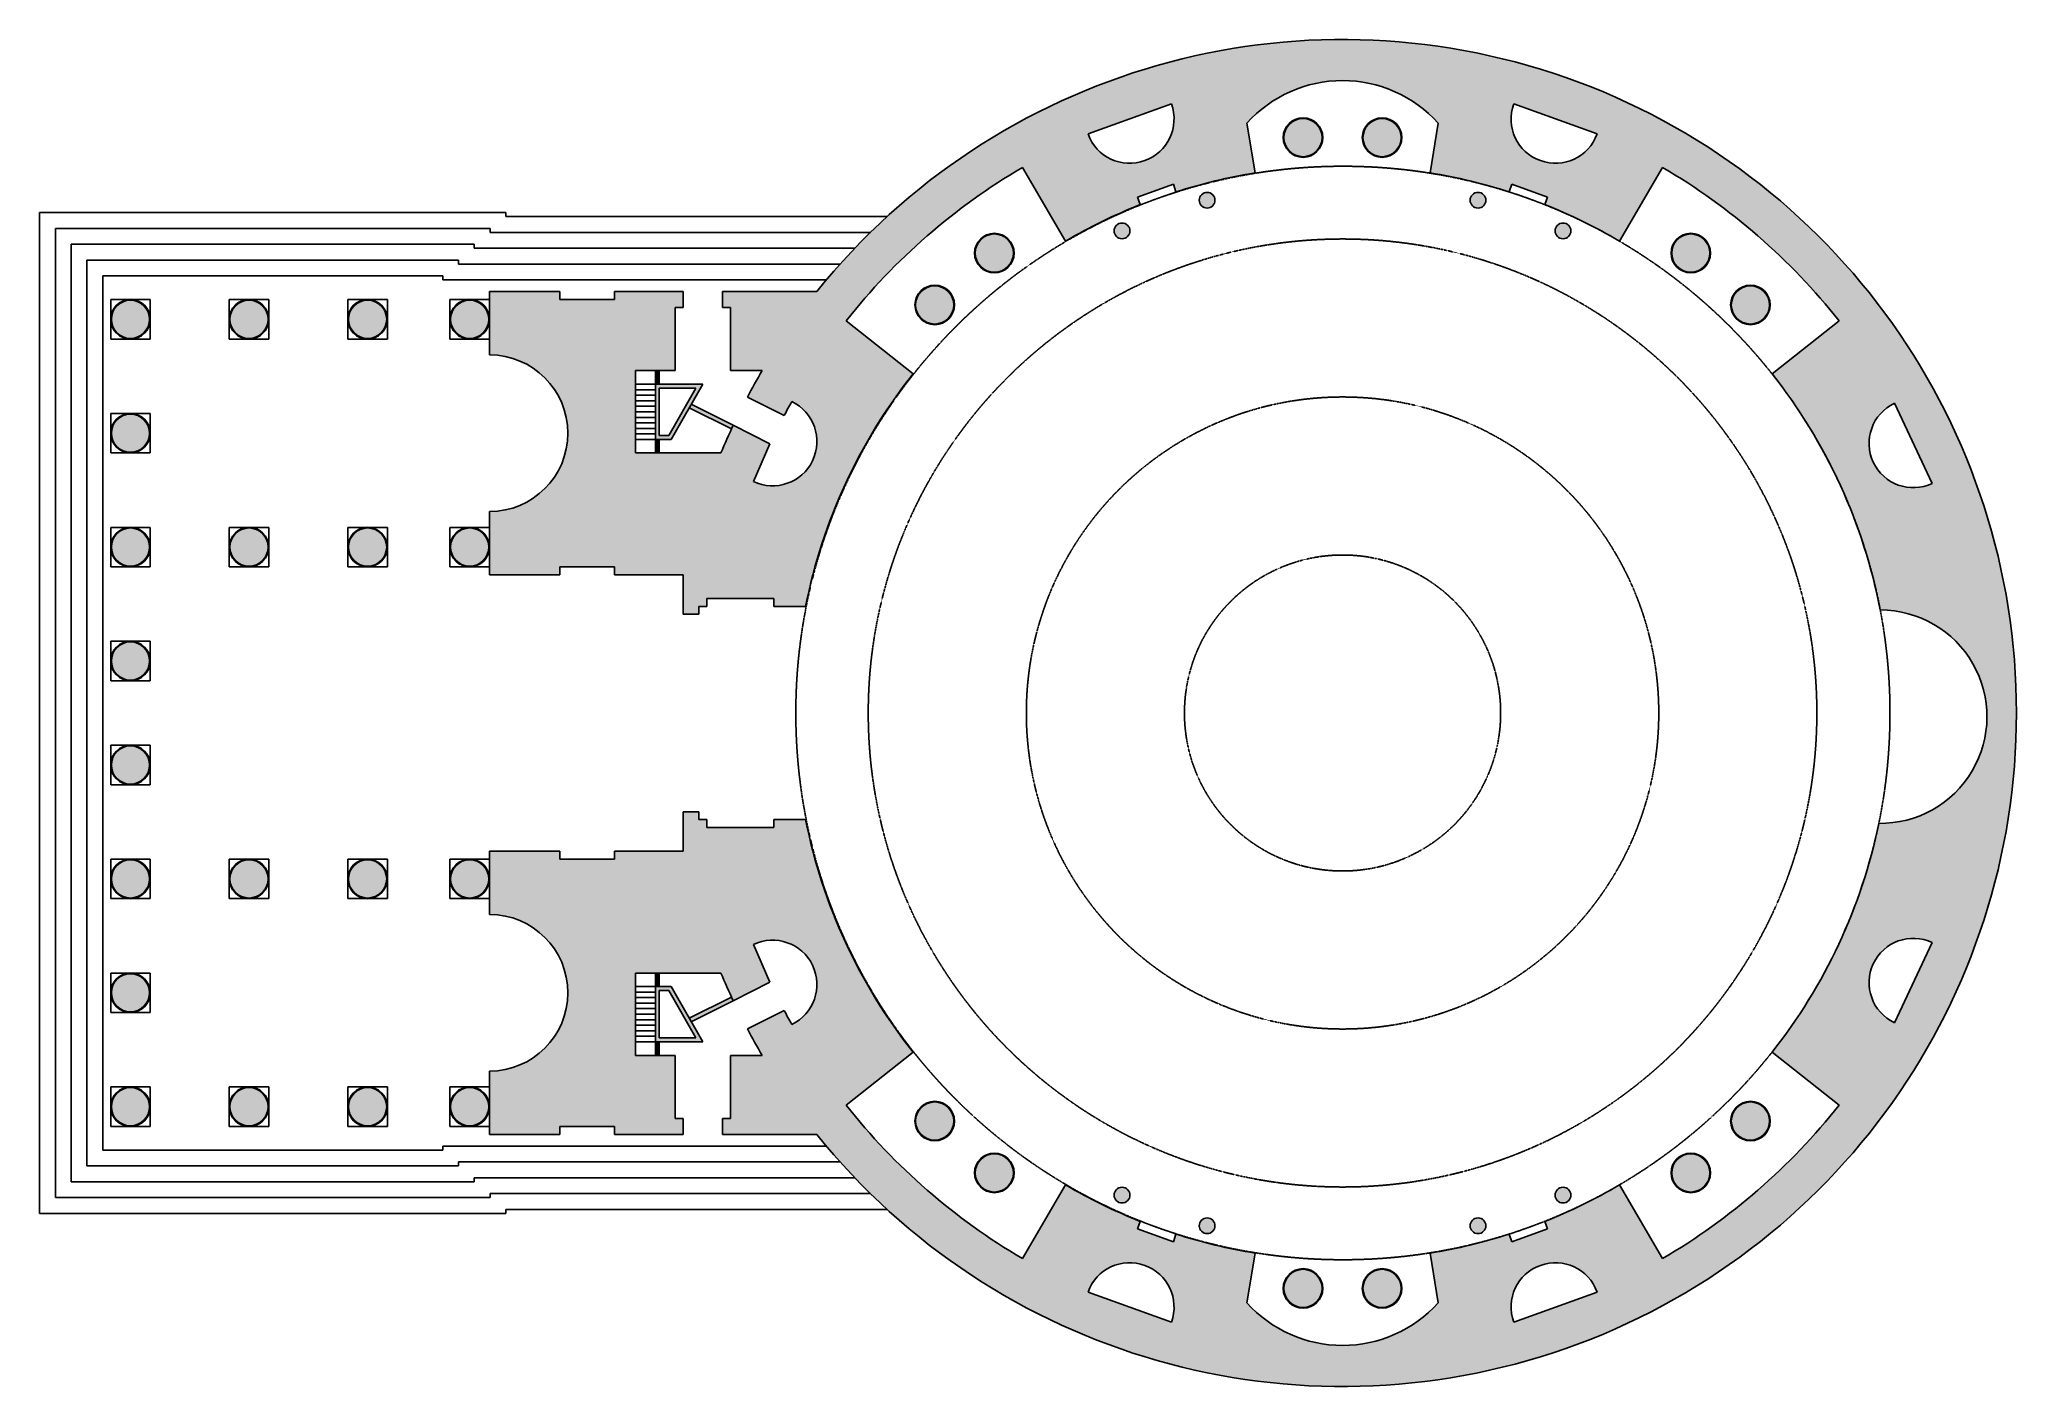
# Model space of a CAD drawing. Header units: metres. Extents: x 0 to 69102, y -6056 to 41056.
import ezdxf

# ---------------------------------------------------------------- set-up
doc = ezdxf.new("R2010")
doc.units = ezdxf.units.M
doc.linetypes.add('Dashed', pattern=[0.75, 0.5, -0.25])
for name, color, linetype in [('ceco.net 176 - a wall abov', 252, 'Continuous'), ('ceco.net 176 - a wall blow', 150, 'Continuous'), ('ceco.net 176 - a wall patt', 152, 'Continuous'), ('ceco.net 176 - viewport', 255, 'Dashed')]:
    doc.layers.add(name, color=color, linetype=linetype)

msp = doc.modelspace()

# ---------------------------------------------------------------- hatches: boundary and pattern name
at = {"layer": 'ceco.net 176 - a wall abov'}
h = msp.add_hatch(color=256, dxfattribs=at)
h.paths.add_polyline_path([(42488, 36389), (42205, 38135, -0.444348), (48887, 38135), (48605, 36389, -0.037213), (51371, 35727), (51460, 35994), (52715, 35547), (52619, 35280, -0.037951), (55225, 34006), (56734, 36581, -0.093191), (62900, 31214), (60559, 29364, -0.120407), (64339, 21103, -1.006902), (64287, 13638, -0.11692), (60559, 5636), (62900, 3786, -0.093191), (56734, -1581), (55225, 994, -0.037951), (52619, -280), (52715, -547), (51460, -994), (51371, -727, -0.037213), (48605, -1389), (48887, -3135, -0.444348), (42205, -3135), (42488, -1389, -0.037213), (39721, -727), (39632, -994), (38377, -547), (38473, -280, -0.037951), (35867, 994), (34358, -1581, -0.093191), (28192, 3786), (30533, 5636, -0.118695), (26778, 13770), (25663, 13770), (25663, 13493), (23321, 13493), (23321, 13770), (23044, 13770), (23044, 14046), (22492, 14046), (22492, 12664), (20095, 12664), (20095, 12388), (18184, 12388), (18184, 12664), (15727, 12664), (15727, 10454, -1), (15727, 4974), (15727, 2763), (18184, 2763), (18184, 3039), (20095, 3039), (20095, 2763), (22492, 2763), (22492, 3316), (22215, 3316), (22215, 5526), (20834, 5526), (20834, 8405), (23817, 8405, 0.011235), (24247, 7438), (25532, 8082), (24955, 9403, -1), (26293, 6610, -0.006243), (26027, 7094), (24743, 6450, 0.011235), (25260, 5526), (24150, 5526), (24150, 3316), (23873, 3316), (23873, 2763), (27169, 2763, 2.845435), (27169, 32237), (23873, 32237), (23873, 31684), (24150, 31684), (24150, 29474), (25260, 29474, 0.011235), (24743, 28550), (26027, 27906, -0.006243), (26293, 28390, -1), (24955, 25597), (25532, 26918), (24247, 27562, 0.011235), (23817, 26595), (20834, 26595), (20834, 29474), (22215, 29474), (22215, 31684), (22492, 31684), (22492, 32237), (20095, 32237), (20095, 31961), (18184, 31961), (18184, 32237), (15727, 32237), (15727, 30026, -1), (15727, 24546), (15727, 22336), (18184, 22336), (18184, 22612), (20095, 22612), (20095, 22336), (22492, 22336), (22492, 20954), (23044, 20954), (23044, 21230), (23321, 21230), (23321, 21507), (25663, 21507), (25663, 21230), (26778, 21230, -0.118695), (30533, 29364), (28192, 31214, -0.093191), (34358, 36581), (35867, 34006, -0.037951), (38473, 35280), (38377, 35547), (39632, 35994), (39721, 35727, -0.037213)])
h.paths.add_polyline_path([(36650, 37752), (39564, 38802, -1)], flags=16)
h.paths.add_polyline_path([(51528, 38802), (54442, 37752, -1)], flags=16)
h.paths.add_polyline_path([(64839, 28333), (66156, 25530, -1)], flags=16)
h.paths.add_polyline_path([(66156, 9470), (64839, 6667, -1)], flags=16)
h.paths.add_polyline_path([(39564, -3802), (36650, -2752, -1)], flags=16)
h.paths.add_polyline_path([(54442, -2752), (51528, -3802, -1)], flags=16)
h = msp.add_hatch(color=256, dxfattribs=at)
h.paths.add_polyline_path([(31958, 31772, 1), (30622, 31772, 1)])
h.paths.add_polyline_path([(34042, 33586, 1), (32706, 33586, 1)])
h.paths.add_polyline_path([(44832, 37625, 1), (43497, 37625, 1)])
h.paths.add_polyline_path([(47595, 37625, 1), (46260, 37625, 1)])
h.paths.add_polyline_path([(58386, 33586, 1), (57050, 33586, 1)])
h.paths.add_polyline_path([(60470, 31772, 1), (59134, 31772, 1)])
h = msp.add_hatch(color=256, dxfattribs=at)
h.paths.add_polyline_path([(38115, 34362, 1), (37563, 34362, 1)])
h.paths.add_polyline_path([(41088, 35434, 1), (40535, 35434, 1)])
h = msp.add_hatch(color=256, dxfattribs=at)
h.paths.add_polyline_path([(53529, 34362, 1), (52977, 34362, 1)])
h.paths.add_polyline_path([(50557, 35434, 1), (50004, 35434, 1)])
h = msp.add_hatch(color=256, dxfattribs=at)
h.paths.add_polyline_path([(14368, 23303, 1), (15704, 23303, 1)])
h.paths.add_polyline_path([(14368, 31270, 1), (15704, 31270, 1)])
h.paths.add_polyline_path([(12135, 31270, 1), (10799, 31270, 1)])
h.paths.add_polyline_path([(12135, 23303, 1), (10799, 23303, 1)])
h.paths.add_polyline_path([(7990, 23303, 1), (6655, 23303, 1)])
h.paths.add_polyline_path([(7990, 31270, 1), (6655, 31270, 1)])
h.paths.add_polyline_path([(3845, 27286, 1), (2510, 27286, 1)])
h.paths.add_polyline_path([(3845, 31270, 1), (2510, 31270, 1)])
h.paths.add_polyline_path([(3845, 23303, 1), (2510, 23303, 1)])
for points in [[(21663, 29474), (21525, 29474), (21525, 29002), (21663, 29002)], [(22780, 28298), (22712, 28178), (24189, 27437, -0.001467), (24247, 27562)], [(21663, 27067), (21525, 27067), (21525, 26595), (21663, 26595)], [(21663, 8405), (21525, 8405), (21525, 7933), (21663, 7933)], [(24247, 7438, -0.001467), (24189, 7563), (22712, 6822), (22780, 6702)], [(21663, 5998), (21525, 5998), (21525, 5526), (21663, 5526)]]:
    msp.add_hatch(color=256, dxfattribs=at).paths.add_polyline_path(points)
h = msp.add_hatch(color=256, dxfattribs=at)
h.paths.add_polyline_path([(23183, 29002), (21525, 29002), (21525, 27067), (22077, 27067)])
h.paths.add_polyline_path([(21663, 28863), (21663, 27206), (21997, 27206), (22945, 28863)], flags=16)
h = msp.add_hatch(color=256, dxfattribs=at)
h.paths.add_polyline_path([(2510, 19319, 1), (3845, 19319, 1)])
h.paths.add_polyline_path([(3845, 15681, 1), (2510, 15681, 1)])
h = msp.add_hatch(color=256, dxfattribs=at)
h.paths.add_polyline_path([(3845, 11697, 1), (2510, 11697, 1)])
h.paths.add_polyline_path([(6655, 11697, 1), (7990, 11697, 1)])
h.paths.add_polyline_path([(10799, 11697, 1), (12135, 11697, 1)])
h.paths.add_polyline_path([(15704, 11697, 1), (14368, 11697, 1)])
h.paths.add_polyline_path([(15704, 3730, 1), (14368, 3730, 1)])
h.paths.add_polyline_path([(12135, 3730, 1), (10799, 3730, 1)])
h.paths.add_polyline_path([(6655, 3730, 1), (7990, 3730, 1)])
h.paths.add_polyline_path([(3845, 7714, 1), (2510, 7714, 1)])
h.paths.add_polyline_path([(3845, 3730, 1), (2510, 3730, 1)])
h = msp.add_hatch(color=256, dxfattribs=at)
h.paths.add_polyline_path([(22077, 7933), (21525, 7933), (21525, 5998), (23183, 5998)])
h.paths.add_polyline_path([(21997, 7794), (21663, 7794), (21663, 6137), (22945, 6137)], flags=16)
h = msp.add_hatch(color=256, dxfattribs=at)
h.paths.add_polyline_path([(60470, 3228, 1), (59134, 3228, 1)])
h.paths.add_polyline_path([(58386, 1414, 1), (57050, 1414, 1)])
h.paths.add_polyline_path([(47595, -2625, 1), (46260, -2625, 1)])
h.paths.add_polyline_path([(44832, -2625, 1), (43497, -2625, 1)])
h.paths.add_polyline_path([(34042, 1414, 1), (32706, 1414, 1)])
h.paths.add_polyline_path([(30622, 3228, 1), (31958, 3228, 1)])
h = msp.add_hatch(color=256, dxfattribs=at)
h.paths.add_polyline_path([(38115, 638, 1), (37563, 638, 1)])
h.paths.add_polyline_path([(41088, -434, 1), (40535, -434, 1)])
h = msp.add_hatch(color=256, dxfattribs=at)
h.paths.add_polyline_path([(53529, 638, 1), (52977, 638, 1)])
h.paths.add_polyline_path([(50557, -434, 1), (50004, -434, 1)])

# ---------------------------------------------------------------- linework, layer by layer
for p, q in [((36650, 37752), (39564, 38802)), ((54442, 37752), (51528, 38802)), ((42488, 36389), (42205, 38135)), ((48605, 36389), (48887, 38135)), ((35867, 34006), (34358, 36581)), ((38377, 35547), (39632, 35994)), ((39632, 35994), (39721, 35727)), ((51460, 35994), (51371, 35727)), ((52715, 35547), (51460, 35994)), ((55225, 34006), (56734, 36581)), ((38473, 35280), (38377, 35547)), ((52619, 35280), (52715, 35547)), ((15727, 32237), (18184, 32237)), ((15727, 32237), (15727, 30026)), ((18184, 32237), (18184, 31961)), ((20095, 31961), (18184, 31961)), ((22492, 32237), (20095, 32237)), ((20095, 32237), (20095, 31961)), ((22492, 32237), (22492, 31684)), ((23873, 32237), (23873, 31684)), ((23873, 32237), (27169, 32237)), ((22492, 31684), (22215, 31684)), ((22215, 31684), (22215, 29474)), ((23873, 31684), (24150, 31684)), ((24150, 31684), (24150, 29474)), ((30533, 29364), (28192, 31214)), ((60559, 29364), (62900, 31214)), ((20834, 29474), (20834, 26595)), ((20834, 29474), (22215, 29474)), ((21525, 29474), (21525, 26595)), ((21663, 29474), (21663, 29002)), ((24150, 29474), (25260, 29474)), ((21525, 29002), (23183, 29002)), ((21663, 28863), (22945, 28863)), ((21663, 28863), (21663, 27206)), ((21997, 27206), (22945, 28863)), ((22077, 27067), (23183, 29002)), ((24743, 28550), (26027, 27906)), ((66156, 25530), (64839, 28333)), ((24189, 27437), (22712, 28178)), ((24247, 27562), (22780, 28298)), ((21525, 27067), (22077, 27067)), ((21663, 27206), (21997, 27206)), ((21663, 26595), (21663, 27067)), ((24247, 27562), (25532, 26918)), ((20834, 26595), (23817, 26595)), ((25532, 26918), (24955, 25597)), ((15727, 24546), (15727, 22336)), ((15727, 22336), (18184, 22336)), ((18184, 22336), (18184, 22612)), ((20095, 22612), (18184, 22612)), ((20095, 22336), (20095, 22612)), ((22492, 22336), (20095, 22336)), ((22492, 22336), (22492, 20954)), ((23321, 21230), (23321, 21507)), ((25663, 21507), (23321, 21507)), ((25663, 21230), (25663, 21507)), ((22492, 20954), (23044, 20954)), ((23044, 20954), (23044, 21230)), ((23044, 21230), (23321, 21230)), ((26778, 21230), (25663, 21230)), ((22492, 14046), (23044, 14046)), ((22492, 12664), (22492, 14046)), ((23044, 14046), (23044, 13770)), ((23044, 13770), (23321, 13770)), ((23321, 13770), (23321, 13493)), ((25663, 13493), (23321, 13493)), ((26778, 13770), (25663, 13770)), ((25663, 13770), (25663, 13493)), ((15727, 12664), (18184, 12664)), ((15727, 10454), (15727, 12664)), ((18184, 12664), (18184, 12388)), ((22492, 12664), (20095, 12664)), ((20095, 12664), (20095, 12388)), ((20095, 12388), (18184, 12388)), ((25532, 8082), (24955, 9403)), ((66156, 9470), (64839, 6667)), ((20834, 5526), (20834, 8405)), ((20834, 8405), (23817, 8405)), ((21525, 5526), (21525, 8405)), ((21663, 8405), (21663, 7933)), ((21525, 7933), (22077, 7933)), ((21663, 6137), (21663, 7794)), ((21663, 7794), (21997, 7794)), ((21997, 7794), (22945, 6137)), ((22077, 7933), (23183, 5998)), ((24247, 7438), (25532, 8082)), ((24189, 7563), (22712, 6822)), ((24247, 7438), (22780, 6702)), ((24743, 6450), (26027, 7094)), ((21525, 5998), (23183, 5998)), ((21663, 6137), (22945, 6137)), ((21663, 5526), (21663, 5998)), ((30533, 5636), (28192, 3786)), ((60559, 5636), (62900, 3786)), ((15727, 2763), (15727, 4974)), ((20834, 5526), (22215, 5526)), ((22215, 3316), (22215, 5526)), ((24150, 5526), (25260, 5526)), ((24150, 3316), (24150, 5526)), ((20095, 3039), (18184, 3039)), ((18184, 2763), (18184, 3039)), ((20095, 2763), (20095, 3039)), ((22492, 3316), (22215, 3316)), ((22492, 2763), (22492, 3316)), ((23873, 2763), (23873, 3316)), ((23873, 3316), (24150, 3316)), ((15727, 2763), (18184, 2763)), ((22492, 2763), (20095, 2763)), ((23873, 2763), (27169, 2763)), ((35867, 994), (34358, -1581)), ((55225, 994), (56734, -1581)), ((38473, -280), (38377, -547)), ((38377, -547), (39632, -994)), ((52715, -547), (51460, -994)), ((52619, -280), (52715, -547)), ((39632, -994), (39721, -727)), ((51460, -994), (51371, -727)), ((42488, -1389), (42205, -3135)), ((48605, -1389), (48887, -3135)), ((36650, -2752), (39564, -3802)), ((54442, -2752), (51528, -3802))]:
    msp.add_line(p, q, dxfattribs=at)
for centre, radius in [((40811, 35434), 276), ((50281, 35434), 276), ((37839, 34362), 276), ((53253, 34362), 276), ((3178, 31270), 691), ((3178, 31270), 668), ((7322, 31270), 691), ((7322, 31270), 668), ((11467, 31270), 691), ((11467, 31270), 668), ((15036, 31270), 691), ((15036, 31270), 668), ((3178, 27286), 691), ((3178, 27286), 668), ((3178, 23303), 691), ((3178, 23303), 668), ((7322, 23303), 691), ((7322, 23303), 668), ((11467, 23303), 691), ((11467, 23303), 668), ((15036, 23303), 691), ((15036, 23303), 668), ((3178, 19319), 691), ((3178, 19319), 668), ((3178, 15681), 691), ((3178, 15681), 668), ((3178, 11697), 691), ((3178, 11697), 668), ((7322, 11697), 691), ((7322, 11697), 668), ((11467, 11697), 691), ((11467, 11697), 668), ((15036, 11697), 691), ((15036, 11697), 668), ((3178, 7714), 691), ((3178, 7714), 691), ((3178, 7714), 668), ((3178, 7714), 668), ((3178, 3730), 691), ((3178, 3730), 668), ((7322, 3730), 691), ((7322, 3730), 668), ((11467, 3730), 691), ((11467, 3730), 668), ((15036, 3730), 691), ((15036, 3730), 668), ((37839, 638), 276), ((53253, 638), 276), ((40811, -434), 276), ((50281, -434), 276)]:
    msp.add_circle(centre, radius, dxfattribs=at)
for centre, radius, start, end in [((45546, 17500), 23556, 218.72704, 141.27296), ((45546, 35117), 4502, 42.08425, 137.91575), ((38107, 38277), 1549, 199.8277, 19.8277), ((52985, 38277), 1549, 160.1723, 340.1723), ((45546, 17500), 22119, 120.38578, 141.68219), ((45546, 17500), 19135, 99.19744, 107.72205), ((45546, 17500), 19135, 72.27795, 80.80256), ((45546, 17500), 22119, 38.31781, 59.61422), ((45546, 17500), 19135, 111.69227, 120.38578), ((45546, 17500), 19135, 59.61422, 68.30773), ((15727, 27286), 2740, 270, 90), ((45546, 17500), 23556, 149.44875, 152.02345), ((45546, 17500), 19135, 141.68219, 168.75844), ((45546, 17500), 19135, 10.85476, 38.31781), ((25624, 26994), 1549, 244.39203, 64.39203), ((45546, 17500), 22119, 150.50537, 151.93612), ((65498, 26931), 1549, 115.1723, 295.1723), ((45546, 17500), 23556, 154.71206, 157.28676), ((64339, 17371), 3733, 269.21187, 90), ((45546, 17500), 19135, 191.24156, 218.31781), ((45546, 17500), 19135, 321.68219, 348.35711), ((15727, 7714), 2740, 270, 90), ((25624, 8006), 1549, 295.60797, 115.60797), ((65498, 8069), 1549, 64.8277, 244.8277), ((45546, 17500), 23556, 202.71324, 205.28794), ((45546, 17500), 22119, 208.06388, 209.49463), ((45546, 17500), 23556, 207.97655, 210.55125), ((45546, 17500), 22119, 218.31781, 239.61422), ((45546, 17500), 22119, 300.38578, 321.68219), ((45546, 17500), 19135, 239.61422, 248.30773), ((45546, 17500), 19135, 291.69227, 300.38578), ((45546, 17500), 19135, 252.27795, 260.80256), ((45546, 17500), 19135, 279.19744, 287.72205), ((38107, -3277), 1549, 340.1723, 160.1723), ((52985, -3277), 1549, 19.8277, 199.8277), ((45546, -117), 4502, 222.08425, 317.91575)]:
    msp.add_arc(centre, radius, start, end, dxfattribs=at)
at = {"layer": 'ceco.net 176 - a wall blow'}
for p, q in [((2487, 30579), (2487, 31961)), ((3868, 31961), (2487, 31961)), ((3868, 30579), (3868, 31961)), ((8013, 31961), (6632, 31961)), ((6632, 30579), (6632, 31961)), ((8013, 30579), (8013, 31961)), ((12158, 31961), (10776, 31961)), ((10776, 30579), (10776, 31961)), ((12158, 30579), (12158, 31961)), ((15727, 31961), (14345, 31961)), ((14345, 30579), (14345, 31961)), ((15727, 30579), (15727, 31961)), ((2487, 30579), (3868, 30579)), ((6632, 30579), (8013, 30579)), ((10776, 30579), (12158, 30579)), ((14345, 30579), (15727, 30579)), ((2487, 27977), (2487, 26595)), ((3868, 27977), (2487, 27977)), ((3868, 26595), (3868, 27977)), ((2487, 26595), (3868, 26595)), ((2487, 23993), (3868, 23993)), ((2487, 23993), (2487, 22612)), ((3868, 23993), (3868, 22612)), ((6632, 23993), (8013, 23993)), ((6632, 23993), (6632, 22612)), ((8013, 23993), (8013, 22612)), ((10776, 23993), (12158, 23993)), ((10776, 23993), (10776, 22612)), ((12158, 23993), (12158, 22612)), ((14345, 23993), (15727, 23993)), ((14345, 23993), (14345, 22612)), ((15727, 23993), (15727, 22612)), ((3868, 22612), (2487, 22612)), ((8013, 22612), (6632, 22612)), ((12158, 22612), (10776, 22612)), ((15727, 22612), (14345, 22612)), ((2487, 18628), (2487, 20010)), ((2487, 20010), (3868, 20010)), ((3868, 20010), (3868, 18628)), ((3868, 18628), (2487, 18628)), ((2487, 16372), (2487, 14990)), ((3868, 16372), (2487, 16372)), ((3868, 14990), (3868, 16372)), ((2487, 14990), (3868, 14990)), ((3868, 12388), (2487, 12388)), ((2487, 11007), (2487, 12388)), ((3868, 11007), (3868, 12388)), ((8013, 12388), (6632, 12388)), ((6632, 11007), (6632, 12388)), ((8013, 11007), (8013, 12388)), ((12158, 12388), (10776, 12388)), ((10776, 11007), (10776, 12388)), ((12158, 11007), (12158, 12388)), ((15727, 12388), (14345, 12388)), ((14345, 11007), (14345, 12388)), ((15727, 11007), (15727, 12388)), ((2487, 11007), (3868, 11007)), ((6632, 11007), (8013, 11007)), ((10776, 11007), (12158, 11007)), ((14345, 11007), (15727, 11007)), ((2487, 8405), (3868, 8405)), ((2487, 7023), (2487, 8405)), ((2487, 8405), (3868, 8405)), ((3868, 8405), (3868, 7023)), ((3868, 8405), (3868, 7023)), ((3868, 7023), (2487, 7023)), ((3868, 7023), (2487, 7023)), ((2487, 4421), (3868, 4421)), ((2487, 3039), (2487, 4421)), ((3868, 4421), (3868, 3039)), ((6632, 4421), (8013, 4421)), ((6632, 4421), (6632, 3039)), ((8013, 4421), (8013, 3039)), ((10776, 4421), (12158, 4421)), ((10776, 4421), (10776, 3039)), ((12158, 4421), (12158, 3039)), ((14345, 4421), (15727, 4421)), ((14345, 4421), (14345, 3039)), ((15727, 4421), (15727, 3039)), ((3868, 3039), (2487, 3039)), ((8013, 3039), (6632, 3039)), ((12158, 3039), (10776, 3039)), ((15727, 3039), (14345, 3039))]:
    msp.add_line(p, q, dxfattribs=at)
for centre, radius in [((44164, 37625), 691), ((44164, 37625), 668), ((46928, 37625), 691), ((46928, 37625), 668), ((33374, 33586), 691), ((33374, 33586), 668), ((57718, 33586), 691), ((57718, 33586), 668), ((31290, 31772), 691), ((31290, 31772), 668), ((59802, 31772), 691), ((59802, 31772), 668), ((31290, 3228), 691), ((31290, 3228), 668), ((59802, 3228), 691), ((59802, 3228), 668), ((33374, 1414), 691), ((33374, 1414), 668), ((57718, 1414), 691), ((57718, 1414), 668), ((44164, -2625), 691), ((44164, -2625), 668), ((46928, -2625), 691), ((46928, -2625), 668)]:
    msp.add_circle(centre, radius, dxfattribs=at)
at = {"layer": 'ceco.net 176 - a wall patt'}
for p, q in [((0, 35000), (16303, 35000)), ((0, 35000), (0, 0)), ((16303, 35000), (16303, 34862)), ((16303, 34862), (29626, 34862)), ((553, 34447), (15750, 34447)), ((553, 34447), (553, 553)), ((1105, 33895), (15197, 33895)), ((1105, 33895), (1105, 1105)), ((15197, 33895), (15197, 33757)), ((15750, 34447), (15750, 34309)), ((15750, 34309), (29044, 34309)), ((1658, 33342), (14642, 33342)), ((1658, 33342), (1658, 1658)), ((14642, 33342), (14642, 33204)), ((14642, 33204), (27989, 33204)), ((15197, 33757), (28499, 33757)), ((2211, 32789), (14092, 32789)), ((2211, 32789), (2211, 2211)), ((14092, 32789), (14092, 32651)), ((14092, 32651), (27509, 32651)), ((20834, 29002), (21525, 29002)), ((20834, 28808), (21525, 28808)), ((20834, 28615), (21525, 28615)), ((20834, 28421), (21525, 28421)), ((20834, 28228), (21525, 28228)), ((20834, 28035), (21525, 28035)), ((20834, 27841), (21525, 27841)), ((20834, 27648), (21525, 27648)), ((20834, 27454), (21525, 27454)), ((20834, 27261), (21525, 27261)), ((20834, 27067), (21525, 27067)), ((20834, 7933), (21525, 7933)), ((20834, 7739), (21525, 7739)), ((20834, 7546), (21525, 7546)), ((20834, 7352), (21525, 7352)), ((20834, 7159), (21525, 7159)), ((20834, 6965), (21525, 6965)), ((20834, 6772), (21525, 6772)), ((20834, 6579), (21525, 6579)), ((20834, 6385), (21525, 6385)), ((20834, 6192), (21525, 6192)), ((20834, 5998), (21525, 5998)), ((2211, 2211), (14092, 2211)), ((14092, 2349), (27509, 2349)), ((14092, 2211), (14092, 2349)), ((1658, 1658), (14642, 1658)), ((14642, 1796), (27989, 1796)), ((14642, 1658), (14642, 1796)), ((1105, 1105), (15197, 1105)), ((15197, 1243), (28499, 1243)), ((15197, 1105), (15197, 1243)), ((0, 0), (16303, 0)), ((553, 553), (15750, 553)), ((15750, 691), (29044, 691)), ((15750, 553), (15750, 691)), ((16303, 138), (29626, 138)), ((16303, 0), (16303, 138))]:
    msp.add_line(p, q, dxfattribs=at)
at = {"layer": 'ceco.net 176 - viewport'}
for centre, radius in [((45558, 17500), 19123), ((45546, 17500), 16579), ((45546, 17500), 11053), ((45546, 17500), 5526)]:
    msp.add_circle(centre, radius, dxfattribs=at)

doc.saveas('drawing.dxf')
